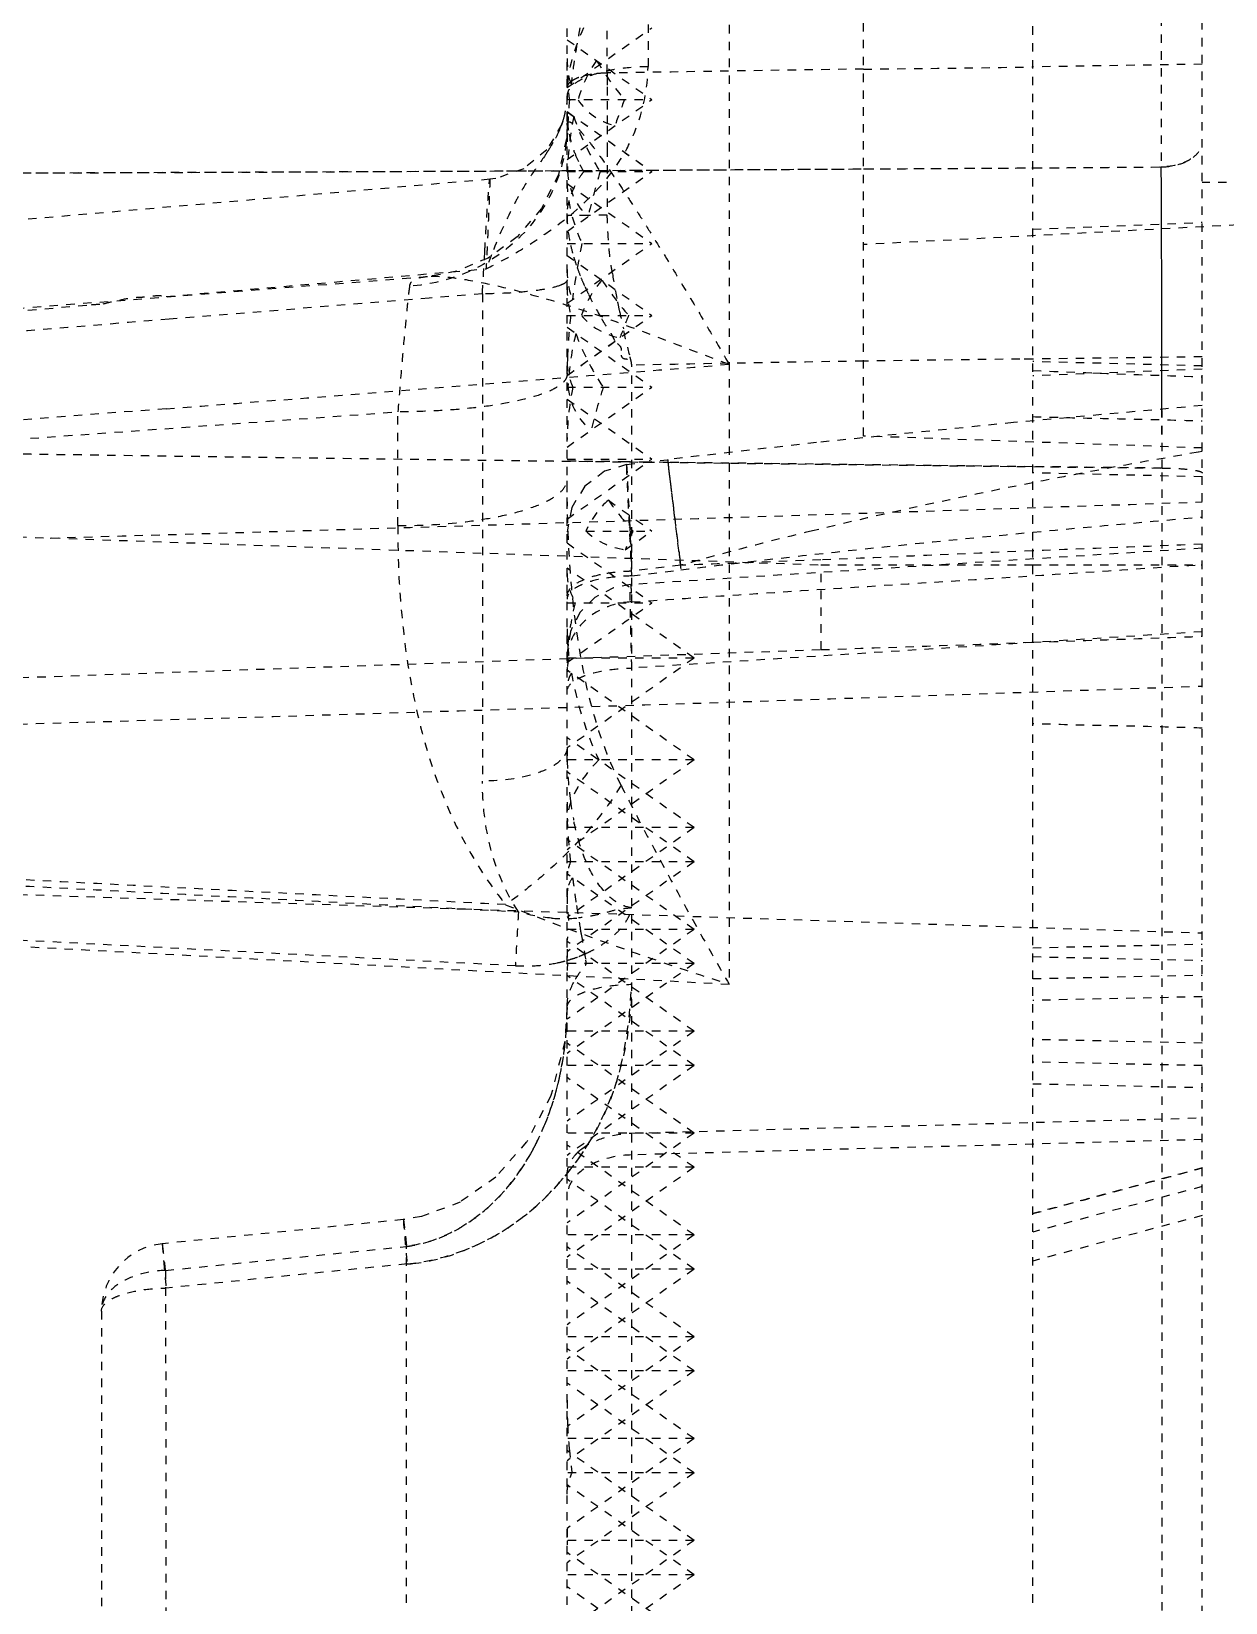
# Model space of a CAD drawing. Header units: millimetres. Extents: x 2089 to 2530, y 1631 to 2074.
# Drawn here: x 2412 to 2426.17, y 1840.84 to 1859.48 of the extents above; entities that cross this region are included whole.
import ezdxf

# ---------------------------------------------------------------- set-up
doc = ezdxf.new("R2010")
doc.units = ezdxf.units.MM
doc.linetypes.add('HIDDEN', pattern=[0.2, 0.1, -0.1])
doc.layers.add('DEFAULT_2', color=8, linetype='HIDDEN')

msp = doc.modelspace()

# ---------------------------------------------------------------- linework, layer by layer
at = {"layer": 'DEFAULT_2', "color": 8, "linetype": 'HIDDEN'}
for p, q in [((2425.891, 1788.503), (2425.891, 1954.599)), ((2423.881, 1794.841), (2423.881, 1948.067)), ((2421.871, 1854.68), (2421.871, 1879.814)), ((2419.315, 1868.563), (2419.315, 1859.061)), ((2418.354, 1804.815), (2418.354, 1868.146)), ((2420.276, 1867.957), (2420.276, 1848.179)), ((2418.83, 1858.987), (2418.83, 1866.686)), ((2425.406, 1863.245), (2425.406, 1857.872)), ((2418.354, 1858.813), (2419.359, 1859.523)), ((2418.354, 1859.381), (2419.359, 1858.671)), ((2425.891, 1859.091), (2423.881, 1859.059)), ((2418.83, 1858.987), (2418.83, 1858.941)), ((2418.83, 1858.941), (2418.83, 1858.821)), ((2418.83, 1858.821), (2418.83, 1858.654)), ((2418.354, 1857.96), (2419.359, 1858.671)), ((2418.354, 1858.671), (2419.359, 1858.671)), ((2418.354, 1858.529), (2419.359, 1857.818)), ((2418.83, 1858.654), (2418.83, 1858.484)), ((2418.292, 1858.38), (2418.113, 1858.075)), ((2418.304, 1858.416), (2418.292, 1858.38)), ((2418.83, 1858.484), (2418.83, 1858.361)), ((2418.83, 1858.361), (2418.83, 1858.094)), ((2418.83, 1858.094), (2418.83, 1857.698)), ((2409.85, 1857.794), (2417.435, 1857.824)), ((2417.435, 1857.824), (2417.771, 1857.826)), ((2417.771, 1857.826), (2417.966, 1857.827)), ((2417.966, 1857.827), (2418.261, 1857.828)), ((2418.261, 1857.828), (2418.353, 1857.829)), ((2418.353, 1857.829), (2418.551, 1857.83)), ((2418.354, 1857.107), (2419.359, 1857.818)), ((2418.354, 1857.818), (2419.359, 1857.818)), ((2418.551, 1857.83), (2418.744, 1857.831)), ((2418.744, 1857.831), (2421.871, 1857.849)), ((2421.871, 1857.849), (2423.881, 1857.861)), ((2423.881, 1857.861), (2425.406, 1857.872)), ((2417.436, 1857.726), (2407.535, 1856.869)), ((2418.354, 1857.676), (2419.359, 1856.965)), ((2418.83, 1857.698), (2418.83, 1857.299)), ((2471.781, 1857.688), (2425.891, 1857.688)), ((2429.107, 1857.331), (2421.871, 1856.951)), ((2423.881, 1857.134), (2425.891, 1857.216)), ((2423.881, 1857.134), (2425.891, 1857.216)), ((2417.372, 1856.779), (2417.377, 1856.875)), ((2418.354, 1856.255), (2419.359, 1856.965)), ((2418.354, 1856.965), (2419.359, 1856.965)), ((2418.354, 1856.823), (2419.359, 1856.112)), ((2413.595, 1856.335), (2417.392, 1856.664)), ((2416.697, 1856.569), (2411.197, 1856.141)), ((2416.717, 1856.317), (2413.63, 1856.066)), ((2417.349, 1856.368), (2416.717, 1856.317)), ((2417.349, 1856.368), (2417.349, 1850.588)), ((2410.56, 1856.052), (2412.708, 1856.238)), ((2418.354, 1855.402), (2419.359, 1856.112)), ((2418.354, 1856.112), (2419.359, 1856.112)), ((2418.354, 1855.97), (2419.359, 1855.26)), ((2419.122, 1808.3), (2419.121, 1855.52)), ((2423.729, 1855.593), (2421.871, 1855.569)), ((2423.878, 1855.594), (2423.729, 1855.593)), ((2425.891, 1855.62), (2423.878, 1855.594)), ((2425.891, 1855.512), (2423.881, 1855.564)), ((2425.891, 1855.475), (2423.881, 1855.396)), ((2423.881, 1855.456), (2425.891, 1855.382)), ((2418.354, 1854.549), (2419.359, 1855.26)), ((2418.354, 1855.26), (2419.359, 1855.26)), ((2413.595, 1855.004), (2407.703, 1854.551)), ((2416.344, 1853.618), (2416.344, 1854.968)), ((2418.354, 1855.117), (2419.359, 1854.407)), ((2425.891, 1855.042), (2423.653, 1854.84)), ((2425.415, 1854.3), (2425.414, 1855)), ((2425.891, 1854.539), (2421.871, 1854.68)), ((2418.354, 1853.696), (2419.359, 1854.407)), ((2418.354, 1854.407), (2419.359, 1854.407)), ((2419.06, 1854.341), (2419.547, 1854.4)), ((2425.891, 1854.496), (2425.846, 1854.488)), ((2419.06, 1854.374), (2418.356, 1854.383)), ((2418.799, 1854.262), (2418.564, 1854.084)), ((2419.06, 1854.341), (2418.799, 1854.262)), ((2419.307, 1854.371), (2419.06, 1854.374)), ((2419.06, 1854.341), (2419.094, 1853.665)), ((2419.547, 1854.368), (2419.307, 1854.371)), ((2423.878, 1854.317), (2419.547, 1854.368)), ((2425.415, 1854.3), (2423.878, 1854.317)), ((2425.891, 1854.197), (2423.881, 1854.243)), ((2425.415, 1819.347), (2425.415, 1854.3)), ((2418.844, 1853.918), (2419.359, 1853.554)), ((2419.094, 1853.665), (2419.097, 1853.604)), ((2408.441, 1853.604), (2421.369, 1853.152)), ((2418.577, 1853.554), (2419.359, 1853.554)), ((2419.044, 1853.332), (2419.359, 1853.554)), ((2419.097, 1853.604), (2419.102, 1853.495)), ((2419.102, 1853.495), (2419.115, 1853.241)), ((2418.354, 1853.412), (2419.359, 1852.701)), ((2425.891, 1853.35), (2419.106, 1852.918)), ((2419.861, 1852.046), (2418.354, 1853.112)), ((2419.115, 1853.241), (2419.122, 1853.08)), ((2419.704, 1853.147), (2419.122, 1853.08)), ((2419.122, 1853.021), (2419.704, 1853.092)), ((2419.704, 1853.147), (2419.696, 1853.215)), ((2421.366, 1853.211), (2420.563, 1853.18)), ((2421.369, 1852.147), (2421.369, 1853.152)), ((2421.369, 1853.152), (2422.782, 1853.152)), ((2422.782, 1853.152), (2423.881, 1853.152)), ((2423.881, 1853.152), (2425.891, 1853.152)), ((2418.354, 1852.701), (2419.359, 1852.701)), ((2425.891, 1852.359), (2419.122, 1851.928)), ((2408.268, 1851.69), (2421.369, 1852.147)), ((2419.861, 1852.046), (2418.354, 1850.98)), ((2419.861, 1852.046), (2418.354, 1852.046)), ((2419.861, 1850.838), (2418.354, 1851.904)), ((2419.861, 1850.036), (2418.354, 1851.102)), ((2419.861, 1850.838), (2418.354, 1849.772)), ((2419.861, 1850.838), (2418.354, 1850.838)), ((2419.861, 1849.63), (2418.354, 1850.696)), ((2419.861, 1850.036), (2418.354, 1848.97)), ((2419.861, 1850.036), (2418.354, 1850.036)), ((2419.861, 1848.828), (2418.354, 1849.894)), ((2419.861, 1849.63), (2418.354, 1848.564)), ((2419.861, 1849.63), (2418.354, 1849.63)), ((2408.251, 1849.36), (2425.891, 1848.786)), ((2419.861, 1848.422), (2418.354, 1849.488)), ((2417.741, 1848.396), (2406.796, 1848.96)), ((2406.796, 1848.897), (2420.276, 1848.179)), ((2419.861, 1848.828), (2418.354, 1847.762)), ((2419.861, 1848.828), (2418.354, 1848.828)), ((2419.861, 1847.62), (2418.354, 1848.686)), ((2423.881, 1848.611), (2425.891, 1848.654)), ((2418.585, 1848.422), (2418.577, 1848.463)), ((2423.881, 1848.505), (2425.891, 1848.461)), ((2419.861, 1848.422), (2418.354, 1847.356)), ((2419.861, 1848.422), (2418.354, 1848.422)), ((2419.861, 1847.214), (2418.354, 1848.28)), ((2423.881, 1848.244), (2425.891, 1848.287)), ((2425.891, 1848.029), (2423.881, 1847.986)), ((2419.861, 1847.62), (2418.354, 1846.554)), ((2419.861, 1847.62), (2418.354, 1847.62)), ((2425.891, 1847.479), (2423.881, 1847.522)), ((2419.861, 1846.412), (2418.354, 1847.478)), ((2419.861, 1847.214), (2418.354, 1846.148)), ((2419.861, 1847.214), (2418.354, 1847.214)), ((2425.891, 1847.212), (2423.881, 1847.255)), ((2419.861, 1846.006), (2418.354, 1847.072)), ((2423.881, 1846.997), (2425.891, 1846.953)), ((2419.122, 1846.411), (2425.891, 1846.593)), ((2419.861, 1846.412), (2418.354, 1845.346)), ((2419.861, 1846.412), (2418.354, 1846.412)), ((2417.873, 1846.307), (2417.507, 1845.889)), ((2419.861, 1845.204), (2418.354, 1846.27)), ((2425.891, 1846.335), (2419.122, 1846.153)), ((2419.861, 1846.006), (2418.354, 1844.94)), ((2419.861, 1846.006), (2418.354, 1846.006)), ((2417.507, 1845.889), (2417.079, 1845.59)), ((2419.861, 1844.798), (2418.354, 1845.864)), ((2425.891, 1845.778), (2423.881, 1845.238)), ((2417.086, 1845.593), (2416.625, 1845.421)), ((2416.41, 1845.386), (2413.55, 1845.099)), ((2416.625, 1845.421), (2416.41, 1845.386)), ((2425.891, 1845.434), (2423.881, 1844.894)), ((2419.861, 1845.204), (2418.354, 1844.138)), ((2419.861, 1845.204), (2418.354, 1845.204)), ((2413.588, 1844.783), (2416.449, 1845.068)), ((2416.448, 1838.638), (2416.448, 1845.068)), ((2419.861, 1843.996), (2418.354, 1845.062)), ((2413.588, 1844.783), (2413.595, 1837.75)), ((2416.456, 1844.861), (2413.595, 1844.574)), ((2419.861, 1844.798), (2418.354, 1843.732)), ((2419.861, 1844.798), (2418.354, 1844.798)), ((2419.861, 1843.59), (2418.354, 1844.656)), ((2412.826, 1844.299), (2412.826, 1835.39)), ((2419.861, 1843.996), (2418.354, 1842.93)), ((2419.861, 1843.996), (2418.354, 1843.996)), ((2419.861, 1842.788), (2418.354, 1843.854)), ((2419.861, 1843.59), (2418.354, 1842.524)), ((2419.861, 1843.59), (2418.354, 1843.59)), ((2419.861, 1842.381), (2418.354, 1843.447)), ((2419.861, 1842.788), (2418.354, 1841.722)), ((2419.861, 1842.788), (2418.354, 1842.788)), ((2419.861, 1841.58), (2418.354, 1842.646)), ((2419.861, 1842.381), (2418.354, 1841.316)), ((2419.861, 1842.381), (2418.354, 1842.381)), ((2419.861, 1841.173), (2418.354, 1842.239)), ((2419.861, 1841.58), (2418.354, 1840.514)), ((2419.861, 1841.58), (2418.354, 1841.58)), ((2419.861, 1840.371), (2418.354, 1841.437)), ((2419.861, 1841.173), (2418.354, 1840.107)), ((2419.861, 1841.173), (2418.354, 1841.173)), ((2419.861, 1839.965), (2418.354, 1841.031))]:
    msp.add_line(p, q, dxfattribs=at)
for points in [[(2418.354, 1858.367), (2418.346, 1858.208), (2418.251, 1857.784), (2418.05, 1857.381), (2417.761, 1857.043), (2417.415, 1856.792), (2417.046, 1856.635), (2416.695, 1856.569)], [(2418.113, 1858.075), (2417.841, 1857.851), (2417.507, 1857.735), (2417.436, 1857.726)], [(2423.653, 1854.84), (2421.312, 1854.603), (2419.547, 1854.401)], [(2418.564, 1854.084), (2418.408, 1853.833), (2418.354, 1853.543)], [(2419.106, 1852.918), (2418.904, 1852.879), (2418.682, 1852.764), (2418.506, 1852.586), (2418.393, 1852.363), (2418.354, 1852.116)], [(2418.354, 1847.902), (2418.327, 1847.504), (2418.162, 1846.856), (2417.874, 1846.307)]]:
    msp.add_lwpolyline(points, dxfattribs=at)
for centre, radius, start, end in [((2412.844, 2623.884), 764.905, 270.67622, 270.826794), ((2418.856, 1857.571), 1.416, 91.0348, 92.2868), ((2417.28, 1858.749), 1.077, 342.045, 347.079), ((2417.325, 1858.738), 1.03, 347.1087, 348.7506), ((2419.492, 1858.502), 1.139, 180.0339, 184.7765), ((2417.175, 1858.784), 1.187, 336.2174, 342.0131), ((2416.388, 1859.2), 2.078, 327.4159, 330.0951), ((2415.692, 1859.644), 2.904, 325.8169, 327.4345), ((2419.786, 1858.555), 1.438, 201.5264, 207.2938), ((2397.893, 5796.498), 3938.722, 270.122194, 270.400223), ((2419.773, 1858.549), 1.424, 207.3001, 210.8977), ((1581.869, 1854.036), 843.546, 0.065485, 0.260553), ((1628.072, 1854.13), 797.343, 0.012251, 0.268879), ((2419.31, 1857.211), 0.969, 153.5937, 164.599), ((2418.76, 1857.307), 0.409, 178.1484, 180.9764), ((2418.473, 1854.016), 3.281, 91.119, 91.4887), ((2418.853, 1812.871), 44.428, 90.0286, 90.3239), ((2426.16, 1853.398), 9.356, 158.4771, 159.571), ((2420.47, 1857.407), 2.125, 192.5207, 196.5596), ((2354.4, 1860.167), 63.063, 356.54689, 356.92078), ((2420.68, 1857.471), 2.345, 196.5852, 199.898), ((2421.125, 1857.632), 2.818, 199.9027, 202.4214), ((2421.503, 1857.786), 3.227, 202.3819, 204.3841), ((2421.808, 1857.925), 3.561, 204.4004, 206.054), ((2427.174, 1857.915), 8.385, 188.9689, 191.3023), ((2429.114, 1858.312), 10.365, 191.3524, 191.9116), ((2425.598, 1855.33), 7.245, 173.8023, 177.6389), ((2431.707, 1858.864), 13.015, 191.9334, 192.9206), ((2229.306, 4228.088), 2380.23, 274.440565, 274.601888), ((2424.231, 1855.39), 5.877, 177.6691, 179.9122), ((2427.721, 1447.778), 407.833, 90.82183, 91.20826), ((2441.575, 2315.331), 460.215, 267.79653, 268.04693), ((2215.111, 4616.22), 2768.575, 273.970101, 274.168188), ((2466.754, 5708.885), 3854.806, 269.101314, 269.385547), ((2467.106, 5736.552), 3882.476, 269.149777, 269.280559), ((2439.258, 1776.061), 79.566, 99.70493, 101.14368), ((2435.816, 1793.223), 62.062, 101.08741, 103.55942), ((2337.328, 4462.104), 2609.708, 271.644458, 271.944762), ((2431.403, 1811.613), 43.151, 103.5888, 105.4338), ((2429.755, 1817.688), 36.856, 105.4779, 105.8261), ((2434.991, 1471.558), 381.895, 92.16521, 92.29415), ((2419.157, 1850.959), 2.121, 90.9298, 91.7661), ((2422.3, 1851.789), 3.958, 166.6668, 170.375), ((2420.792, 1852.394), 2.438, 180.0361, 182.6797), ((2421.096, 1852.407), 2.743, 182.6567, 184.8164), ((2421.088, 1851.961), 2.733, 175.7232, 178.3096), ((2421.057, 1851.963), 2.702, 175.1858, 175.7188), ((2421.514, 1852.444), 3.162, 184.8527, 187.2339), ((2421.049, 1851.964), 2.694, 174.7122, 175.1857), ((2421.133, 1851.959), 2.778, 178.3063, 179.3872), ((2418.885, 1851.884), 0.531, 174.1841, 179.9339), ((2341.496, 4263.023), 2412.785, 271.585405, 272.004506), ((2423.621, 1850.985), 5.267, 179.9926, 181.5934), ((2423.129, 1850.967), 4.776, 181.5489, 186.131), ((2423.404, 1850.341), 5.05, 180.0621, 182.625), ((2422.575, 1850.911), 4.218, 186.1717, 187.6054), ((2421.947, 1850.824), 3.585, 187.5551, 191.2353), ((2430.821, 1851.018), 12.501, 187.2452, 188.1257), ((2432.571, 1851.267), 14.27, 188.1206, 188.6926), ((2446.072, 1847.172), 28.357, 176.2261, 177.5264), ((2434.943, 1851.632), 16.669, 188.7021, 189.613), ((2418.309, 1850.731), 1.775, 265.4742, 275.8437), ((2437.326, 1852.031), 19.086, 189.5993, 189.8379), ((2440.049, 1852.508), 21.85, 189.8511, 190.6706), ((2417.86, 1850.216), 1.824, 281.8325, 285.7226), ((2417.87, 1850.179), 1.785, 285.7336, 286.6749), ((2417.698, 1850.483), 2.13, 293.9757, 294.589), ((2414.394, 1847.902), 3.959, 357.9929, 0.0014), ((2414.433, 1847.901), 3.92, 355.9263, 357.993), ((2414.516, 1847.895), 3.838, 351.735, 355.9357), ((2414.616, 1847.881), 3.737, 349.8166, 351.7251), ((2414.687, 1847.868), 3.664, 347.6059, 349.8176), ((2414.951, 1847.8), 3.392, 337.6953, 346.1297), ((2414.757, 1847.853), 3.593, 346.0642, 347.6039), ((2415.214, 1847.696), 3.109, 333.0735, 337.6398), ((2415.332, 1847.637), 2.977, 331.5668, 333.0507), ((2413.63, 1844.302), 0.801, 95.7514, 180.0012), ((2416.253, 1846.612), 1.557, 277.2239, 279.3733), ((2416.394, 1846.328), 1.469, 272.4169, 275.0293), ((2424.769, 1843.246), 6.416, 180.0011, 182.1426), ((2424.794, 1843.247), 6.44, 182.1417, 182.6138), ((2424.749, 1843.244), 6.396, 182.6109, 185.1981), ((2424.595, 1843.23), 6.241, 185.1941, 187.812), ((2421.872, 1841.723), 3.518, 180.0174, 182.3441)]:
    msp.add_arc(centre, radius, start, end, dxfattribs=at)
for centre, major_axis, ratio, start_param, end_param in [((2420.364, 1859.788), (1.816, 1.614), 0.534108, 2.252771, 2.655404), ((2420.364, 1860.307), (1.311, 4.007), 0.380343, 1.889787, 2.064743), ((2420.364, 1860.2), (1.816, 1.614), 0.534108, 2.698382, 2.914675), ((2420.364, 1855.391), (-1.311, 4.007), 0.380343, 0.260868, 0.498849), ((2420.364, 1859.158), (1.816, -1.614), 0.534108, -2.098693, -1.849993), ((2420.364, 1861.191), (1.311, 4.007), 0.380343, -4.002149, -3.959171), ((2420.364, 1857.908), (1.816, -1.614), 0.534108, -2.698381, -2.529089), ((2420.364, 1860.307), (1.311, 4.007), 0.380343, 2.111744, 2.281037), ((2420.364, 1860.2), (1.816, 1.614), 0.534108, 3.060089, 3.468013), ((2420.364, 1857.625), (1.311, 4.007), 0.380343, 1.432649, 1.511405), ((2420.364, 1855.391), (-1.311, 4.007), 0.380343, 0.578679, 0.802081), ((2420.364, 1857.908), (1.816, -1.614), 0.534108, -2.416504, -2.064158), ((2420.364, 1858.95), (1.816, 1.614), 0.534108, 2.756856, 3.199819), ((2420.364, 1857.625), (1.311, 4.007), 0.380343, -4.636372, -4.503586), ((2420.364, 1855.391), (-1.311, 4.007), 0.380343, 0.845484, 0.860556), ((2420.364, 1856.657), (1.816, -1.614), 0.534108, -2.683309, -2.276111), ((2420.364, 1857.625), (1.311, 4.007), 0.380343, 1.858767, 2.029125), ((2420.364, 1857.699), (1.816, 1.614), 0.534108, 2.698382, 2.950293), ((2420.364, 1855.407), (1.816, -1.614), 0.534108, -2.698381, -2.495943), ((2420.364, 1852.709), (-1.311, 4.007), 0.380343, 0.20599, 0.444425), ((2420.364, 1856.657), (1.816, -1.614), 0.534108, -2.043815, -1.818256), ((2420.364, 1857.699), (1.816, 1.614), 0.534108, 3.114513, 3.509878), ((2420.364, 1854.944), (1.311, 4.007), 0.380343, 1.400912, 1.469541), ((2420.364, 1852.709), (-1.311, 4.007), 0.380343, 0.537153, 0.763315), ((2420.364, 1855.407), (1.816, -1.614), 0.534108, -2.374978, -2.033576), ((2419.158, 1855.131), (0.726, -0.646), 0.534108, 3.584804, 4.000219), ((2419.158, 1855.535), (0.524, 1.603), 0.380343, -4.417564, -4.002149), ((2420.364, 1856.449), (1.816, 1.614), 0.534108, 2.795622, 3.23691), ((2420.364, 1854.944), (1.311, 4.007), 0.380343, -4.666953, -4.540676), ((2420.364, 1850.028), (-1.311, 4.007), 0.380343, 0.147091, 0.384899), ((2420.364, 1854.157), (1.816, -1.614), 0.534108, -1.984916, -1.786211), ((2420.364, 1855.199), (1.816, 1.614), 0.534108, -3.109146, -2.730276), ((2420.364, 1852.262), (1.311, 4.007), 0.380343, 1.368866, 1.42651), ((2419.158, 1852.631), (0.726, -0.646), 0.534108, 3.584804, 4.077213), ((2419.158, 1851.259), (0.726, -0.646), 0.534108, -3.053806, -2.698382), ((2419.158, 1851.499), (-0.524, 1.603), 0.380343, 1.21598, 1.868383), ((2419.158, 1850.53), (0.726, 0.646), 0.534108, 7.97374, 8.981566), ((2419.158, 1847.7), (-0.524, 1.603), 0.380343, 0.860556, 0.983521), ((2419.158, 1848.759), (0.726, 0.646), 0.534108, 8.858601, 8.981566)]:
    msp.add_ellipse(centre, major_axis=major_axis, ratio=ratio, start_param=start_param, end_param=end_param, dxfattribs=at)
for points, knots in [([(2417.392, 1856.664), (2417.517, 1856.723), (2417.759, 1856.855), (2418.219, 1857.153), (2418.646, 1857.501), (2418.981, 1857.928), (2419.23, 1858.4), (2419.311, 1858.799), (2419.315, 1859.061)], [0, 0, 0, 0, 0.127863, 0.255418, 0.508162, 0.633196, 0.756887, 1, 1, 1, 1]), ([(2419.315, 1859.061), (2419.195, 1859.06), (2419.017, 1859.047), (2418.79, 1859.004), (2418.639, 1858.961), (2418.516, 1858.909), (2418.425, 1858.851), (2418.368, 1858.787), (2418.354, 1858.739), (2418.354, 1858.718)], [0, 0, 0, 0, 0.332696, 0.49491, 0.642396, 0.767342, 0.866678, 0.941372, 1, 1, 1, 1]), ([(2418.492, 1858.933), (2418.483, 1858.93), (2418.451, 1858.917), (2418.421, 1858.901), (2418.401, 1858.887)], [0, 0, 0, 0, 0.28056, 1, 1, 1, 1]), ([(2418.646, 1858.971), (2418.632, 1858.969), (2418.579, 1858.959), (2418.528, 1858.946), (2418.492, 1858.933)], [0, 0, 0, 0, 0.270633, 1, 1, 1, 1]), ([(2418.799, 1858.986), (2418.786, 1858.985), (2418.735, 1858.983), (2418.683, 1858.977), (2418.646, 1858.971)], [0, 0, 0, 0, 0.256038, 1, 1, 1, 1]), ([(2418.354, 1858.718), (2418.354, 1858.702), (2418.352, 1858.641), (2418.344, 1858.581), (2418.336, 1858.537)], [0, 0, 0, 0, 0.269575, 1, 1, 1, 1]), ([(2418.371, 1858.859), (2418.369, 1858.856), (2418.362, 1858.846), (2418.357, 1858.834), (2418.355, 1858.825)], [0, 0, 0, 0, 0.27053, 1, 1, 1, 1]), ([(2418.352, 1858.527), (2418.352, 1858.523), (2418.355, 1858.514), (2418.354, 1858.506), (2418.354, 1858.502)], [0, 0, 0, 0, 0.51173, 1, 1, 1, 1]), ([(2418.352, 1858.527), (2418.52, 1858.408), (2418.857, 1858.174), (2419.191, 1857.936), (2419.359, 1857.818)], [0, 0, 0, 0, 0.499996, 1, 1, 1, 1]), ([(2418.354, 1858.368), (2418.354, 1858.138), (2418.261, 1857.653), (2417.846, 1857.024), (2417.216, 1856.593), (2416.723, 1856.474), (2416.483, 1856.458)], [0, 0, 0, 0, 0.235736, 0.492282, 0.75361, 1, 1, 1, 1]), ([(2418.354, 1858.368), (2418.354, 1858.378), (2418.354, 1858.393), (2418.366, 1858.407), (2418.383, 1858.41), (2418.409, 1858.397), (2418.442, 1858.371), (2418.482, 1858.331), (2418.547, 1858.258), (2418.637, 1858.146), (2418.75, 1857.992), (2418.873, 1857.816), (2419.001, 1857.625), (2419.134, 1857.422), (2419.271, 1857.208), (2419.459, 1856.909), (2419.697, 1856.518), (2419.986, 1856.032), (2420.179, 1855.701), (2420.276, 1855.532)], [0, 0, 0, 0, 0.008783, 0.011707, 0.014594, 0.022624, 0.034954, 0.051252, 0.070903, 0.118169, 0.173594, 0.234963, 0.300827, 0.370265, 0.44257, 0.517263, 0.67245, 0.8338, 1, 1, 1, 1]), ([(2418.358, 1858.407), (2418.359, 1858.396), (2418.363, 1858.347), (2418.371, 1858.299), (2418.378, 1858.263)], [0, 0, 0, 0, 0.245506, 1, 1, 1, 1]), ([(2418.378, 1858.263), (2418.382, 1858.243), (2418.4, 1858.163), (2418.425, 1858.085), (2418.448, 1858.028)], [0, 0, 0, 0, 0.24259, 1, 1, 1, 1]), ([(2425.406, 1857.872), (2425.467, 1857.873), (2425.586, 1857.888), (2425.745, 1857.949), (2425.86, 1858.046), (2425.891, 1858.133), (2425.891, 1858.171)], [0, 0, 0, 0, 0.293795, 0.580208, 0.817027, 1, 1, 1, 1]), ([(2418.094, 1858.012), (2418.04, 1857.932), (2417.923, 1857.775), (2417.822, 1857.608), (2417.775, 1857.523)], [0, 0, 0, 0, 0.500683, 1, 1, 1, 1]), ([(2425.755, 1857.966), (2425.731, 1857.95), (2425.622, 1857.896), (2425.498, 1857.874), (2425.406, 1857.872)], [0, 0, 0, 0, 0.240104, 1, 1, 1, 1]), ([(2418.551, 1857.818), (2418.54, 1857.804), (2418.5, 1857.748), (2418.465, 1857.688), (2418.442, 1857.642)], [0, 0, 0, 0, 0.257276, 1, 1, 1, 1]), ([(2417.377, 1856.875), (2417.381, 1856.936), (2417.387, 1857.053), (2417.397, 1857.218), (2417.406, 1857.364), (2417.415, 1857.487), (2417.421, 1857.575), (2417.426, 1857.632), (2417.429, 1857.665), (2417.431, 1857.69), (2417.432, 1857.709), (2417.435, 1857.718), (2417.435, 1857.726), (2417.436, 1857.726)], [0, 0, 0, 0, 0.215355, 0.410761, 0.58284, 0.72855, 0.84514, 0.891712, 0.930192, 0.960413, 0.982207, 0.995416, 1, 1, 1, 1]), ([(2417.436, 1857.726), (2417.438, 1857.726), (2417.436, 1857.72), (2417.437, 1857.715), (2417.436, 1857.702), (2417.436, 1857.681), (2417.435, 1857.648), (2417.434, 1857.606), (2417.432, 1857.556), (2417.429, 1857.497), (2417.426, 1857.403), (2417.42, 1857.268), (2417.413, 1857.086), (2417.403, 1856.881), (2417.396, 1856.738), (2417.392, 1856.664)], [0, 0, 0, 0, 0.004432, 0.009949, 0.017671, 0.03971, 0.070477, 0.109736, 0.157195, 0.212563, 0.275541, 0.422782, 0.595522, 0.789738, 1, 1, 1, 1]), ([(2417.775, 1857.523), (2417.747, 1857.472), (2417.629, 1857.246), (2417.528, 1857.013), (2417.456, 1856.83)], [0, 0, 0, 0, 0.229479, 1, 1, 1, 1]), ([(2418.375, 1857.469), (2418.372, 1857.456), (2418.36, 1857.408), (2418.352, 1857.358), (2418.351, 1857.321)], [0, 0, 0, 0, 0.259676, 1, 1, 1, 1]), ([(2418.387, 1857.295), (2418.379, 1857.295), (2418.375, 1857.294), (2418.351, 1857.295), (2418.354, 1857.293)], [0, 0, 0, 0, 0.77014, 1, 1, 1, 1]), ([(2418.354, 1857.297), (2418.353, 1857.268), (2418.357, 1857.15), (2418.376, 1857.033), (2418.395, 1856.946)], [0, 0, 0, 0, 0.244275, 1, 1, 1, 1]), ([(2418.601, 1857.298), (2418.582, 1857.298), (2418.518, 1857.297), (2418.453, 1857.297), (2418.408, 1857.296)], [0, 0, 0, 0, 0.304285, 1, 1, 1, 1]), ([(2418.892, 1856.608), (2418.883, 1856.665), (2418.864, 1856.779), (2418.841, 1857.009), (2418.836, 1857.183), (2418.83, 1857.299)], [0, 0, 0, 0, 0.249167, 0.49892, 1, 1, 1, 1]), ([(2416.484, 1856.458), (2416.472, 1856.383), (2416.453, 1856.194), (2416.42, 1855.862), (2416.384, 1855.44), (2416.359, 1855.132), (2416.344, 1854.968)], [0, 0, 0, 0, 0.151601, 0.379896, 0.669427, 1, 1, 1, 1]), ([(2416.694, 1856.569), (2416.665, 1856.567), (2416.613, 1856.56), (2416.546, 1856.541), (2416.497, 1856.508), (2416.484, 1856.473), (2416.484, 1856.458)], [0, 0, 0, 0, 0.334296, 0.60705, 0.81626, 1, 1, 1, 1]), ([(2420.276, 1855.532), (2419.947, 1855.652), (2419.307, 1855.903), (2418.509, 1856.189), (2417.887, 1856.369), (2417.451, 1856.48), (2417.057, 1856.552), (2416.807, 1856.578), (2416.696, 1856.569)], [0, 0, 0, 0, 0.281016, 0.550503, 0.67895, 0.800218, 0.910493, 1, 1, 1, 1]), ([(2418.277, 1856.47), (2418.227, 1856.45), (2418.098, 1856.42), (2417.879, 1856.391), (2417.621, 1856.372), (2417.44, 1856.368), (2417.349, 1856.368)], [0, 0, 0, 0, 0.172737, 0.419794, 0.70873, 1, 1, 1, 1]), ([(2418.354, 1856.533), (2418.354, 1856.521), (2418.329, 1856.491), (2418.298, 1856.478), (2418.277, 1856.47)], [0, 0, 0, 0, 0.352889, 1, 1, 1, 1]), ([(2412.847, 1856.249), (2412.909, 1856.264), (2413.032, 1856.292), (2413.187, 1856.325), (2413.313, 1856.328), (2413.407, 1856.339), (2413.501, 1856.351), (2413.565, 1856.343), (2413.595, 1856.335)], [0, 0, 0, 0, 0.24995, 0.500174, 0.625206, 0.750275, 0.875283, 1, 1, 1, 1]), ([(2418.354, 1855.399), (2418.521, 1855.517), (2418.854, 1855.758), (2419.191, 1855.994), (2419.359, 1856.112)], [0, 0, 0, 0, 0.499994, 1, 1, 1, 1]), ([(2418.765, 1856.07), (2418.779, 1856.045), (2418.801, 1856.007), (2418.833, 1855.959), (2418.859, 1855.924), (2418.881, 1855.887), (2418.9, 1855.848), (2418.918, 1855.808), (2418.939, 1855.788), (2418.95, 1855.779)], [0, 0, 0, 0, 0.250971, 0.376458, 0.501922, 0.626844, 0.750655, 0.875014, 1, 1, 1, 1]), ([(2418.95, 1855.779), (2418.96, 1855.77), (2418.98, 1855.753), (2419.006, 1855.705), (2418.991, 1855.665), (2418.994, 1855.64)], [0, 0, 0, 0, 0.259344, 0.512094, 1, 1, 1, 1]), ([(2418.994, 1855.64), (2418.995, 1855.632), (2419.001, 1855.616), (2419.029, 1855.595), (2419.07, 1855.597), (2419.113, 1855.575), (2419.115, 1855.541), (2419.119, 1855.526), (2419.121, 1855.518)], [0, 0, 0, 0, 0.124102, 0.252128, 0.508681, 0.757142, 0.878553, 1, 1, 1, 1]), ([(2419.12, 1855.52), (2419.121, 1855.54), (2419.111, 1855.58), (2419.102, 1855.618), (2419.097, 1855.638)], [0, 0, 0, 0, 0.498447, 1, 1, 1, 1]), ([(2418.354, 1855.41), (2418.354, 1855.381), (2418.329, 1855.333), (2418.273, 1855.284), (2418.177, 1855.223), (2418.005, 1855.157), (2417.747, 1855.089), (2417.432, 1855.035), (2417.08, 1854.995), (2416.713, 1854.973), (2416.466, 1854.968), (2416.344, 1854.968)], [0, 0, 0, 0, 0.041118, 0.069453, 0.105023, 0.200626, 0.32758, 0.481198, 0.651596, 0.827762, 1, 1, 1, 1]), ([(2423.881, 1854.911), (2424.049, 1854.907), (2424.467, 1854.894), (2425.137, 1854.883), (2425.64, 1854.868), (2425.891, 1854.862)], [0, 0, 0, 0, 0.250074, 0.624935, 1, 1, 1, 1]), ([(2419.547, 1854.401), (2419.546, 1854.401), (2419.548, 1854.396), (2419.547, 1854.392), (2419.549, 1854.382), (2419.55, 1854.369), (2419.552, 1854.353), (2419.555, 1854.324), (2419.561, 1854.279), (2419.568, 1854.216), (2419.577, 1854.142), (2419.587, 1854.059), (2419.602, 1853.931), (2419.623, 1853.758), (2419.649, 1853.541), (2419.676, 1853.317), (2419.695, 1853.167), (2419.704, 1853.092)], [0, 0, 0, 0, 0.001458, 0.005831, 0.013054, 0.023063, 0.035789, 0.051167, 0.08961, 0.137788, 0.194693, 0.259168, 0.330057, 0.486544, 0.655405, 0.828525, 1, 1, 1, 1]), ([(2419.696, 1853.215), (2419.687, 1853.285), (2419.67, 1853.424), (2419.644, 1853.63), (2419.62, 1853.828), (2419.6, 1853.984), (2419.586, 1854.098), (2419.577, 1854.173), (2419.568, 1854.238), (2419.561, 1854.294), (2419.556, 1854.338), (2419.552, 1854.367), (2419.549, 1854.384), (2419.549, 1854.393), (2419.547, 1854.397), (2419.548, 1854.401), (2419.547, 1854.401)], [0, 0, 0, 0, 0.176362, 0.352176, 0.521577, 0.676862, 0.746716, 0.810004, 0.865686, 0.912721, 0.950174, 0.977505, 0.987234, 0.994263, 0.998536, 1, 1, 1, 1]), ([(2419.122, 1853.021), (2419.118, 1853.113), (2419.11, 1853.292), (2419.097, 1853.546), (2419.086, 1853.772), (2419.078, 1853.94), (2419.073, 1854.057), (2419.069, 1854.13), (2419.066, 1854.192), (2419.064, 1854.244), (2419.062, 1854.284), (2419.061, 1854.311), (2419.061, 1854.326), (2419.06, 1854.334), (2419.061, 1854.338), (2419.059, 1854.34), (2419.06, 1854.341)], [0, 0, 0, 0, 0.210628, 0.405053, 0.577833, 0.724925, 0.787803, 0.843044, 0.890367, 0.92952, 0.960251, 0.982313, 0.990043, 0.995568, 0.998888, 1, 1, 1, 1]), ([(2425.415, 1854.3), (2425.476, 1854.3), (2425.589, 1854.297), (2425.722, 1854.287), (2425.807, 1854.275), (2425.851, 1854.265), (2425.877, 1854.258), (2425.891, 1854.247), (2425.891, 1854.242)], [0, 0, 0, 0, 0.379192, 0.697607, 0.819719, 0.911609, 0.970776, 1, 1, 1, 1]), ([(2416.344, 1853.618), (2416.591, 1853.618), (2416.959, 1853.636), (2417.433, 1853.702), (2417.749, 1853.77), (2418.008, 1853.855), (2418.198, 1853.949), (2418.32, 1854.05), (2418.354, 1854.134), (2418.354, 1854.17)], [0, 0, 0, 0, 0.340681, 0.507852, 0.659295, 0.785732, 0.883026, 0.951294, 1, 1, 1, 1]), ([(2418.994, 1850.538), (2418.855, 1850.813), (2418.642, 1851.397), (2418.461, 1852.308), (2418.371, 1853.234), (2418.354, 1853.853), (2418.354, 1854.164)], [0, 0, 0, 0, 0.249031, 0.498932, 0.749375, 1, 1, 1, 1]), ([(2419.704, 1853.093), (2420.217, 1853.156), (2422.276, 1853.395), (2424.341, 1853.587), (2425.891, 1853.72)], [0, 0, 0, 0, 0.249555, 1, 1, 1, 1]), ([(2416.344, 1853.618), (2416.343, 1853.214), (2416.381, 1852.411), (2416.583, 1851.229), (2416.967, 1850.105), (2417.378, 1849.426), (2417.624, 1849.122)], [0, 0, 0, 0, 0.254854, 0.505733, 0.753313, 1, 1, 1, 1]), ([(2419.122, 1852.713), (2419.687, 1852.75), (2421.096, 1852.847), (2423.353, 1852.986), (2425.045, 1853.101), (2425.891, 1853.156)], [0, 0, 0, 0, 0.249989, 0.625012, 1, 1, 1, 1]), ([(2418.354, 1852.781), (2418.354, 1852.809), (2418.383, 1852.877), (2418.486, 1852.952), (2418.638, 1853.015), (2418.758, 1853.042), (2418.825, 1853.053)], [0, 0, 0, 0, 0.146348, 0.356909, 0.647941, 1, 1, 1, 1]), ([(2419.122, 1853.021), (2419.027, 1853.019), (2418.842, 1853.005), (2418.625, 1852.959), (2418.483, 1852.898), (2418.398, 1852.845), (2418.354, 1852.784), (2418.354, 1852.746)], [0, 0, 0, 0, 0.333864, 0.644259, 0.769612, 0.869266, 1, 1, 1, 1]), ([(2418.825, 1853.053), (2418.891, 1853.065), (2418.98, 1853.074), (2419.07, 1853.078), (2419.092, 1853.079)], [0, 0, 0, 0, 0.752969, 1, 1, 1, 1]), ([(2419.122, 1851.928), (2419.12, 1851.997), (2419.117, 1852.131), (2419.112, 1852.322), (2419.108, 1852.491), (2419.105, 1852.636), (2419.103, 1852.739), (2419.103, 1852.806), (2419.103, 1852.845), (2419.103, 1852.875), (2419.103, 1852.898), (2419.105, 1852.909), (2419.105, 1852.918), (2419.106, 1852.918)], [0, 0, 0, 0, 0.210623, 0.405036, 0.577771, 0.72476, 0.842762, 0.890023, 0.929132, 0.959856, 0.981967, 0.995318, 1, 1, 1, 1]), ([(2419.106, 1852.918), (2419.107, 1852.918), (2419.108, 1852.911), (2419.11, 1852.904), (2419.111, 1852.886), (2419.113, 1852.864), (2419.115, 1852.835), (2419.119, 1852.784), (2419.121, 1852.743), (2419.122, 1852.713)], [0, 0, 0, 0, 0.01685, 0.064892, 0.144725, 0.256133, 0.398276, 0.570246, 1, 1, 1, 1]), ([(2419.122, 1852.713), (2419.025, 1852.71), (2418.827, 1852.671), (2418.568, 1852.518), (2418.394, 1852.287), (2418.354, 1852.105), (2418.354, 1852.02)], [0, 0, 0, 0, 0.256787, 0.523469, 0.775504, 1, 1, 1, 1]), ([(2418.352, 1851.993), (2418.52, 1852.111), (2418.857, 1852.345), (2419.191, 1852.583), (2419.359, 1852.701)], [0, 0, 0, 0, 0.499995, 1, 1, 1, 1]), ([(2418.366, 1852.212), (2418.368, 1852.232), (2418.377, 1852.311), (2418.388, 1852.391), (2418.398, 1852.45)], [0, 0, 0, 0, 0.247033, 1, 1, 1, 1]), ([(2418.377, 1852.046), (2418.374, 1852.037), (2418.365, 1852.001), (2418.359, 1851.965), (2418.356, 1851.938)], [0, 0, 0, 0, 0.25669, 1, 1, 1, 1]), ([(2418.354, 1851.653), (2418.354, 1851.69), (2418.398, 1851.752), (2418.483, 1851.805), (2418.625, 1851.866), (2418.842, 1851.912), (2419.027, 1851.926), (2419.122, 1851.928)], [0, 0, 0, 0, 0.130728, 0.230377, 0.355727, 0.666126, 1, 1, 1, 1]), ([(2425.891, 1851.216), (2425.724, 1851.22), (2425.305, 1851.234), (2424.635, 1851.245), (2424.132, 1851.26), (2423.881, 1851.267)], [0, 0, 0, 0, 0.249978, 0.625017, 1, 1, 1, 1]), ([(2418.354, 1850.985), (2418.354, 1850.959), (2418.337, 1850.899), (2418.298, 1850.853), (2418.274, 1850.831)], [0, 0, 0, 0, 0.444281, 1, 1, 1, 1]), ([(2418.274, 1850.831), (2418.228, 1850.788), (2418.103, 1850.714), (2417.794, 1850.614), (2417.53, 1850.588), (2417.349, 1850.588)], [0, 0, 0, 0, 0.192223, 0.441114, 1, 1, 1, 1]), ([(2417.776, 1849.038), (2417.626, 1849.263), (2417.41, 1849.773), (2417.349, 1850.317), (2417.349, 1850.588)], [0, 0, 0, 0, 0.499358, 1, 1, 1, 1]), ([(2418.994, 1850.538), (2418.924, 1850.419), (2418.752, 1850.171), (2418.436, 1849.807), (2418.054, 1849.447), (2417.771, 1849.224), (2417.624, 1849.122)], [0, 0, 0, 0, 0.207722, 0.455816, 0.728591, 1, 1, 1, 1]), ([(2418.994, 1850.538), (2419.095, 1850.335), (2419.305, 1849.935), (2419.624, 1849.34), (2419.947, 1848.754), (2420.167, 1848.37), (2420.276, 1848.179)], [0, 0, 0, 0, 0.252614, 0.504981, 0.754618, 1, 1, 1, 1]), ([(2418.397, 1849.63), (2418.393, 1849.67), (2418.376, 1849.83), (2418.364, 1849.99), (2418.359, 1850.109)], [0, 0, 0, 0, 0.252256, 1, 1, 1, 1]), ([(2418.354, 1849.419), (2418.354, 1849.43), (2418.355, 1849.476), (2418.364, 1849.521), (2418.372, 1849.555)], [0, 0, 0, 0, 0.240232, 1, 1, 1, 1]), ([(2409.334, 1849.482), (2410.741, 1849.403), (2413.555, 1849.259), (2416.369, 1849.111), (2417.776, 1849.038)], [0, 0, 0, 0, 0.500001, 1, 1, 1, 1]), ([(2418.419, 1849.441), (2418.398, 1849.415), (2418.375, 1849.372), (2418.364, 1849.327), (2418.361, 1849.316)], [0, 0, 0, 0, 0.743316, 1, 1, 1, 1]), ([(2418.354, 1849.232), (2418.354, 1849.199), (2418.357, 1849.064), (2418.37, 1848.929), (2418.385, 1848.828)], [0, 0, 0, 0, 0.244833, 1, 1, 1, 1]), ([(2419.121, 1849.085), (2419.052, 1849.093), (2418.918, 1849.147), (2418.82, 1849.248), (2418.776, 1849.301)], [0, 0, 0, 0, 0.49995, 1, 1, 1, 1]), ([(2417.624, 1849.121), (2418.054, 1848.951), (2418.933, 1848.623), (2419.823, 1848.323), (2420.277, 1848.178)], [0, 0, 0, 0, 0.492493, 1, 1, 1, 1]), ([(2419.121, 1849.085), (2419.067, 1849.076), (2418.958, 1849.071), (2418.804, 1849.021), (2418.648, 1848.986), (2418.543, 1848.971), (2418.49, 1848.965)], [0, 0, 0, 0, 0.256279, 0.504651, 0.751743, 1, 1, 1, 1]), ([(2418.585, 1848.546), (2418.615, 1848.56), (2418.675, 1848.589), (2418.787, 1848.658), (2418.893, 1848.737), (2418.984, 1848.831), (2419.045, 1848.907), (2419.086, 1848.977), (2419.111, 1849.036), (2419.121, 1849.067), (2419.121, 1849.083)], [0, 0, 0, 0, 0.127417, 0.254132, 0.505703, 0.630457, 0.754528, 0.877382, 0.938955, 1, 1, 1, 1]), ([(2418.354, 1848.64), (2418.354, 1848.655), (2418.356, 1848.719), (2418.37, 1848.782), (2418.385, 1848.828)], [0, 0, 0, 0, 0.238478, 1, 1, 1, 1]), ([(2417.741, 1848.396), (2417.824, 1848.394), (2417.989, 1848.392), (2418.153, 1848.415), (2418.234, 1848.431)], [0, 0, 0, 0, 0.501001, 1, 1, 1, 1]), ([(2418.454, 1848.24), (2418.464, 1848.255), (2418.503, 1848.319), (2418.548, 1848.379), (2418.585, 1848.422)], [0, 0, 0, 0, 0.243145, 1, 1, 1, 1]), ([(2416.456, 1844.861), (2416.654, 1844.881), (2417.048, 1844.968), (2417.764, 1845.309), (2418.491, 1845.991), (2419.009, 1847.037), (2419.123, 1847.801), (2419.122, 1848.177)], [0, 0, 0, 0, 0.129204, 0.257698, 0.509595, 0.756464, 1, 1, 1, 1]), ([(2416.522, 1844.865), (2416.719, 1844.882), (2417.103, 1844.991), (2417.632, 1845.25), (2418.013, 1845.558), (2418.278, 1845.839), (2418.52, 1846.135), (2418.771, 1846.539), (2419.04, 1847.243), (2419.097, 1847.806), (2419.122, 1848.177)], [0, 0, 0, 0, 0.129111, 0.257356, 0.384003, 0.447085, 0.509792, 0.633861, 0.756776, 1, 1, 1, 1]), ([(2418.354, 1847.914), (2418.354, 1847.94), (2418.364, 1848.055), (2418.41, 1848.163), (2418.454, 1848.24)], [0, 0, 0, 0, 0.228405, 1, 1, 1, 1]), ([(2418.354, 1847.902), (2418.354, 1847.922), (2418.369, 1847.966), (2418.423, 1848.018), (2418.502, 1848.064), (2418.639, 1848.118), (2418.848, 1848.162), (2419.026, 1848.176), (2419.122, 1848.177)], [0, 0, 0, 0, 0.067632, 0.152209, 0.25872, 0.383662, 0.662602, 1, 1, 1, 1]), ([(2416.448, 1845.068), (2416.603, 1845.087), (2416.907, 1845.175), (2417.31, 1845.42), (2417.646, 1845.747), (2418.001, 1846.254), (2418.283, 1846.981), (2418.354, 1847.596), (2418.354, 1847.902)], [0, 0, 0, 0, 0.126182, 0.252349, 0.378042, 0.503269, 0.751994, 1, 1, 1, 1]), ([(2418.528, 1846.225), (2418.606, 1846.285), (2418.801, 1846.376), (2419.011, 1846.408), (2419.122, 1846.411)], [0, 0, 0, 0, 0.469296, 1, 1, 1, 1]), ([(2417.95, 1846.22), (2417.797, 1845.937), (2417.494, 1845.546), (2416.959, 1845.199), (2416.658, 1845.101), (2416.506, 1845.076)], [0, 0, 0, 0, 0.507886, 0.756254, 1, 1, 1, 1]), ([(2418.454, 1846.156), (2418.46, 1846.163), (2418.483, 1846.187), (2418.508, 1846.209), (2418.528, 1846.225)], [0, 0, 0, 0, 0.24248, 1, 1, 1, 1]), ([(2418.354, 1845.917), (2418.354, 1845.959), (2418.373, 1846.048), (2418.423, 1846.122), (2418.454, 1846.156)], [0, 0, 0, 0, 0.477399, 1, 1, 1, 1]), ([(2419.122, 1846.153), (2418.976, 1846.149), (2418.711, 1846.101), (2418.476, 1845.942), (2418.411, 1845.843)], [0, 0, 0, 0, 0.55175, 1, 1, 1, 1]), ([(2418.411, 1845.843), (2418.402, 1845.828), (2418.37, 1845.772), (2418.354, 1845.706), (2418.354, 1845.658)], [0, 0, 0, 0, 0.263314, 1, 1, 1, 1]), ([(2416.449, 1845.068), (2416.444, 1845.112), (2416.437, 1845.175), (2416.428, 1845.253), (2416.423, 1845.299), (2416.418, 1845.335), (2416.415, 1845.359), (2416.413, 1845.373), (2416.412, 1845.38), (2416.411, 1845.383), (2416.411, 1845.386), (2416.41, 1845.386)], [0, 0, 0, 0, 0.417622, 0.590471, 0.735236, 0.849562, 0.932377, 0.961678, 0.982757, 0.995514, 1, 1, 1, 1]), ([(2416.41, 1845.386), (2416.41, 1845.386), (2416.411, 1845.381), (2416.41, 1845.376), (2416.411, 1845.363), (2416.412, 1845.347), (2416.413, 1845.327), (2416.416, 1845.291), (2416.421, 1845.236), (2416.428, 1845.16), (2416.436, 1845.07), (2416.445, 1844.968), (2416.452, 1844.898), (2416.456, 1844.861)], [0, 0, 0, 0, 0.004675, 0.018015, 0.039994, 0.070523, 0.109504, 0.156759, 0.274776, 0.421867, 0.595051, 0.789591, 1, 1, 1, 1]), ([(2416.41, 1845.386), (2416.411, 1845.386), (2416.411, 1845.383), (2416.412, 1845.38), (2416.413, 1845.373), (2416.415, 1845.359), (2416.418, 1845.335), (2416.423, 1845.299), (2416.428, 1845.253), (2416.437, 1845.175), (2416.444, 1845.112), (2416.449, 1845.068)], [0, 0, 0, 0, 0.004478, 0.017228, 0.038301, 0.067597, 0.150405, 0.264729, 0.409499, 0.582354, 1, 1, 1, 1]), ([(2413.55, 1845.099), (2413.549, 1845.099), (2413.55, 1845.094), (2413.549, 1845.088), (2413.55, 1845.076), (2413.551, 1845.06), (2413.553, 1845.04), (2413.556, 1845.004), (2413.56, 1844.949), (2413.567, 1844.873), (2413.575, 1844.783), (2413.585, 1844.681), (2413.591, 1844.611), (2413.595, 1844.574)], [0, 0, 0, 0, 0.004679, 0.018023, 0.040006, 0.070537, 0.109518, 0.156773, 0.274794, 0.421882, 0.595056, 0.78959, 1, 1, 1, 1]), ([(2413.588, 1844.783), (2413.583, 1844.827), (2413.576, 1844.889), (2413.568, 1844.967), (2413.562, 1845.013), (2413.558, 1845.049), (2413.555, 1845.073), (2413.553, 1845.086), (2413.552, 1845.093), (2413.551, 1845.096), (2413.55, 1845.099), (2413.55, 1845.099)], [0, 0, 0, 0, 0.418303, 0.591297, 0.736093, 0.850344, 0.932986, 0.962165, 0.983099, 0.99569, 1, 1, 1, 1]), ([(2413.588, 1844.783), (2413.583, 1844.827), (2413.576, 1844.89), (2413.568, 1844.967), (2413.562, 1845.013), (2413.558, 1845.049), (2413.555, 1845.073), (2413.553, 1845.086), (2413.552, 1845.093), (2413.551, 1845.096), (2413.55, 1845.099), (2413.55, 1845.099)], [0, 0, 0, 0, 0.4183, 0.591297, 0.736097, 0.850349, 0.932989, 0.962167, 0.9831, 0.995691, 1, 1, 1, 1]), ([(2413.588, 1844.783), (2413.492, 1844.78), (2413.303, 1844.754), (2413.054, 1844.654), (2412.873, 1844.498), (2412.826, 1844.359), (2412.826, 1844.299)], [0, 0, 0, 0, 0.29305, 0.578156, 0.81508, 1, 1, 1, 1]), ([(2412.826, 1844.299), (2412.826, 1844.338), (2412.873, 1844.401), (2412.959, 1844.453), (2413.096, 1844.511), (2413.311, 1844.558), (2413.496, 1844.572), (2413.595, 1844.574)], [0, 0, 0, 0, 0.136923, 0.235189, 0.355513, 0.653576, 1, 1, 1, 1]), ([(2418.354, 1842.13), (2418.354, 1842.151), (2418.359, 1842.237), (2418.386, 1842.321), (2418.412, 1842.381)], [0, 0, 0, 0, 0.233636, 1, 1, 1, 1])]:
    msp.add_open_spline(points, degree=3, knots=knots, dxfattribs=at)
for points in [[(2418.389, 1858.877), (2418.383, 1858.872), (2418.377, 1858.866), (2418.371, 1858.859)], [(2418.401, 1858.887), (2418.397, 1858.884), (2418.393, 1858.881), (2418.389, 1858.877)], [(2421.871, 1859.033), (2420.857, 1859.02), (2419.844, 1859.002), (2418.83, 1858.987)], [(2418.355, 1858.825), (2418.354, 1858.821), (2418.354, 1858.817), (2418.354, 1858.813)], [(2418.262, 1858.305), (2418.24, 1858.257), (2418.216, 1858.21), (2418.19, 1858.164)], [(2418.608, 1856.361), (2418.656, 1856.262), (2418.71, 1856.166), (2418.765, 1856.07)], [(2412.708, 1856.238), (2412.754, 1856.243), (2412.801, 1856.245), (2412.847, 1856.249)], [(2413.63, 1856.066), (2412.348, 1855.962), (2411.066, 1855.858), (2409.784, 1855.754)], [(2419.097, 1855.638), (2419.07, 1855.743), (2419.045, 1855.848), (2419.021, 1855.954)], [(2423.881, 1853.318), (2423.043, 1853.284), (2422.205, 1853.244), (2421.366, 1853.211)], [(2425.891, 1853.397), (2425.221, 1853.369), (2424.551, 1853.346), (2423.881, 1853.318)], [(2421.369, 1852.147), (2422.206, 1852.175), (2423.044, 1852.204), (2423.881, 1852.234)], [(2423.881, 1852.234), (2424.551, 1852.257), (2425.221, 1852.281), (2425.891, 1852.305)], [(2418.512, 1849.813), (2418.479, 1849.915), (2418.453, 1850.02), (2418.431, 1850.125)], [(2418.58, 1849.63), (2418.554, 1849.689), (2418.532, 1849.751), (2418.512, 1849.813)], [(2413.63, 1849.327), (2411.352, 1849.444), (2409.075, 1849.566), (2406.796, 1849.67)], [(2418.372, 1849.555), (2418.379, 1849.58), (2418.387, 1849.605), (2418.397, 1849.63)], [(2418.776, 1849.301), (2418.695, 1849.399), (2418.63, 1849.512), (2418.58, 1849.63)], [(2417.624, 1849.122), (2416.293, 1849.19), (2414.961, 1849.258), (2413.63, 1849.327)], [(2418.361, 1849.316), (2418.356, 1849.29), (2418.354, 1849.264), (2418.354, 1849.238)], [(2418.17, 1848.962), (2418.037, 1848.972), (2417.904, 1848.997), (2417.776, 1849.038)], [(2418.382, 1848.469), (2418.419, 1848.48), (2418.456, 1848.492), (2418.492, 1848.506)], [(2418.492, 1848.506), (2418.516, 1848.516), (2418.54, 1848.526), (2418.564, 1848.536)], [(2425.891, 1845.998), (2425.221, 1845.817), (2424.551, 1845.638), (2423.882, 1845.457)], [(2423.882, 1845.457), (2424.551, 1845.638), (2425.221, 1845.817), (2425.891, 1845.998)], [(2418.357, 1841.58), (2418.355, 1841.562), (2418.354, 1841.544), (2418.354, 1841.526)]]:
    msp.add_open_spline(points, degree=3, dxfattribs=at)

doc.saveas('drawing.dxf')
